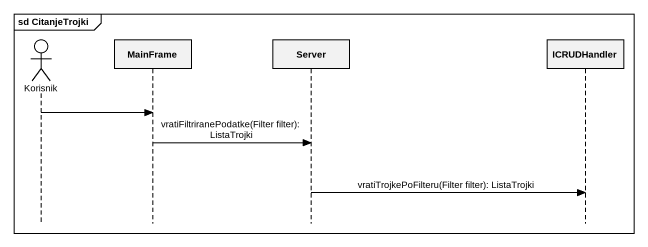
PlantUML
@startuml
mainframe sd CitanjeTrojki
hide footbox
actor Korisnik
participant "MainFrame" as MainFrame_
participant Server
participant ICRUDHandler

Korisnik -> MainFrame_
MainFrame_ -> Server : vratiFiltriranePodatke(Filter filter): ListaTrojki
Server -> ICRUDHandler : vratiTrojkePoFilteru(Filter filter): ListaTrojki
@enduml
